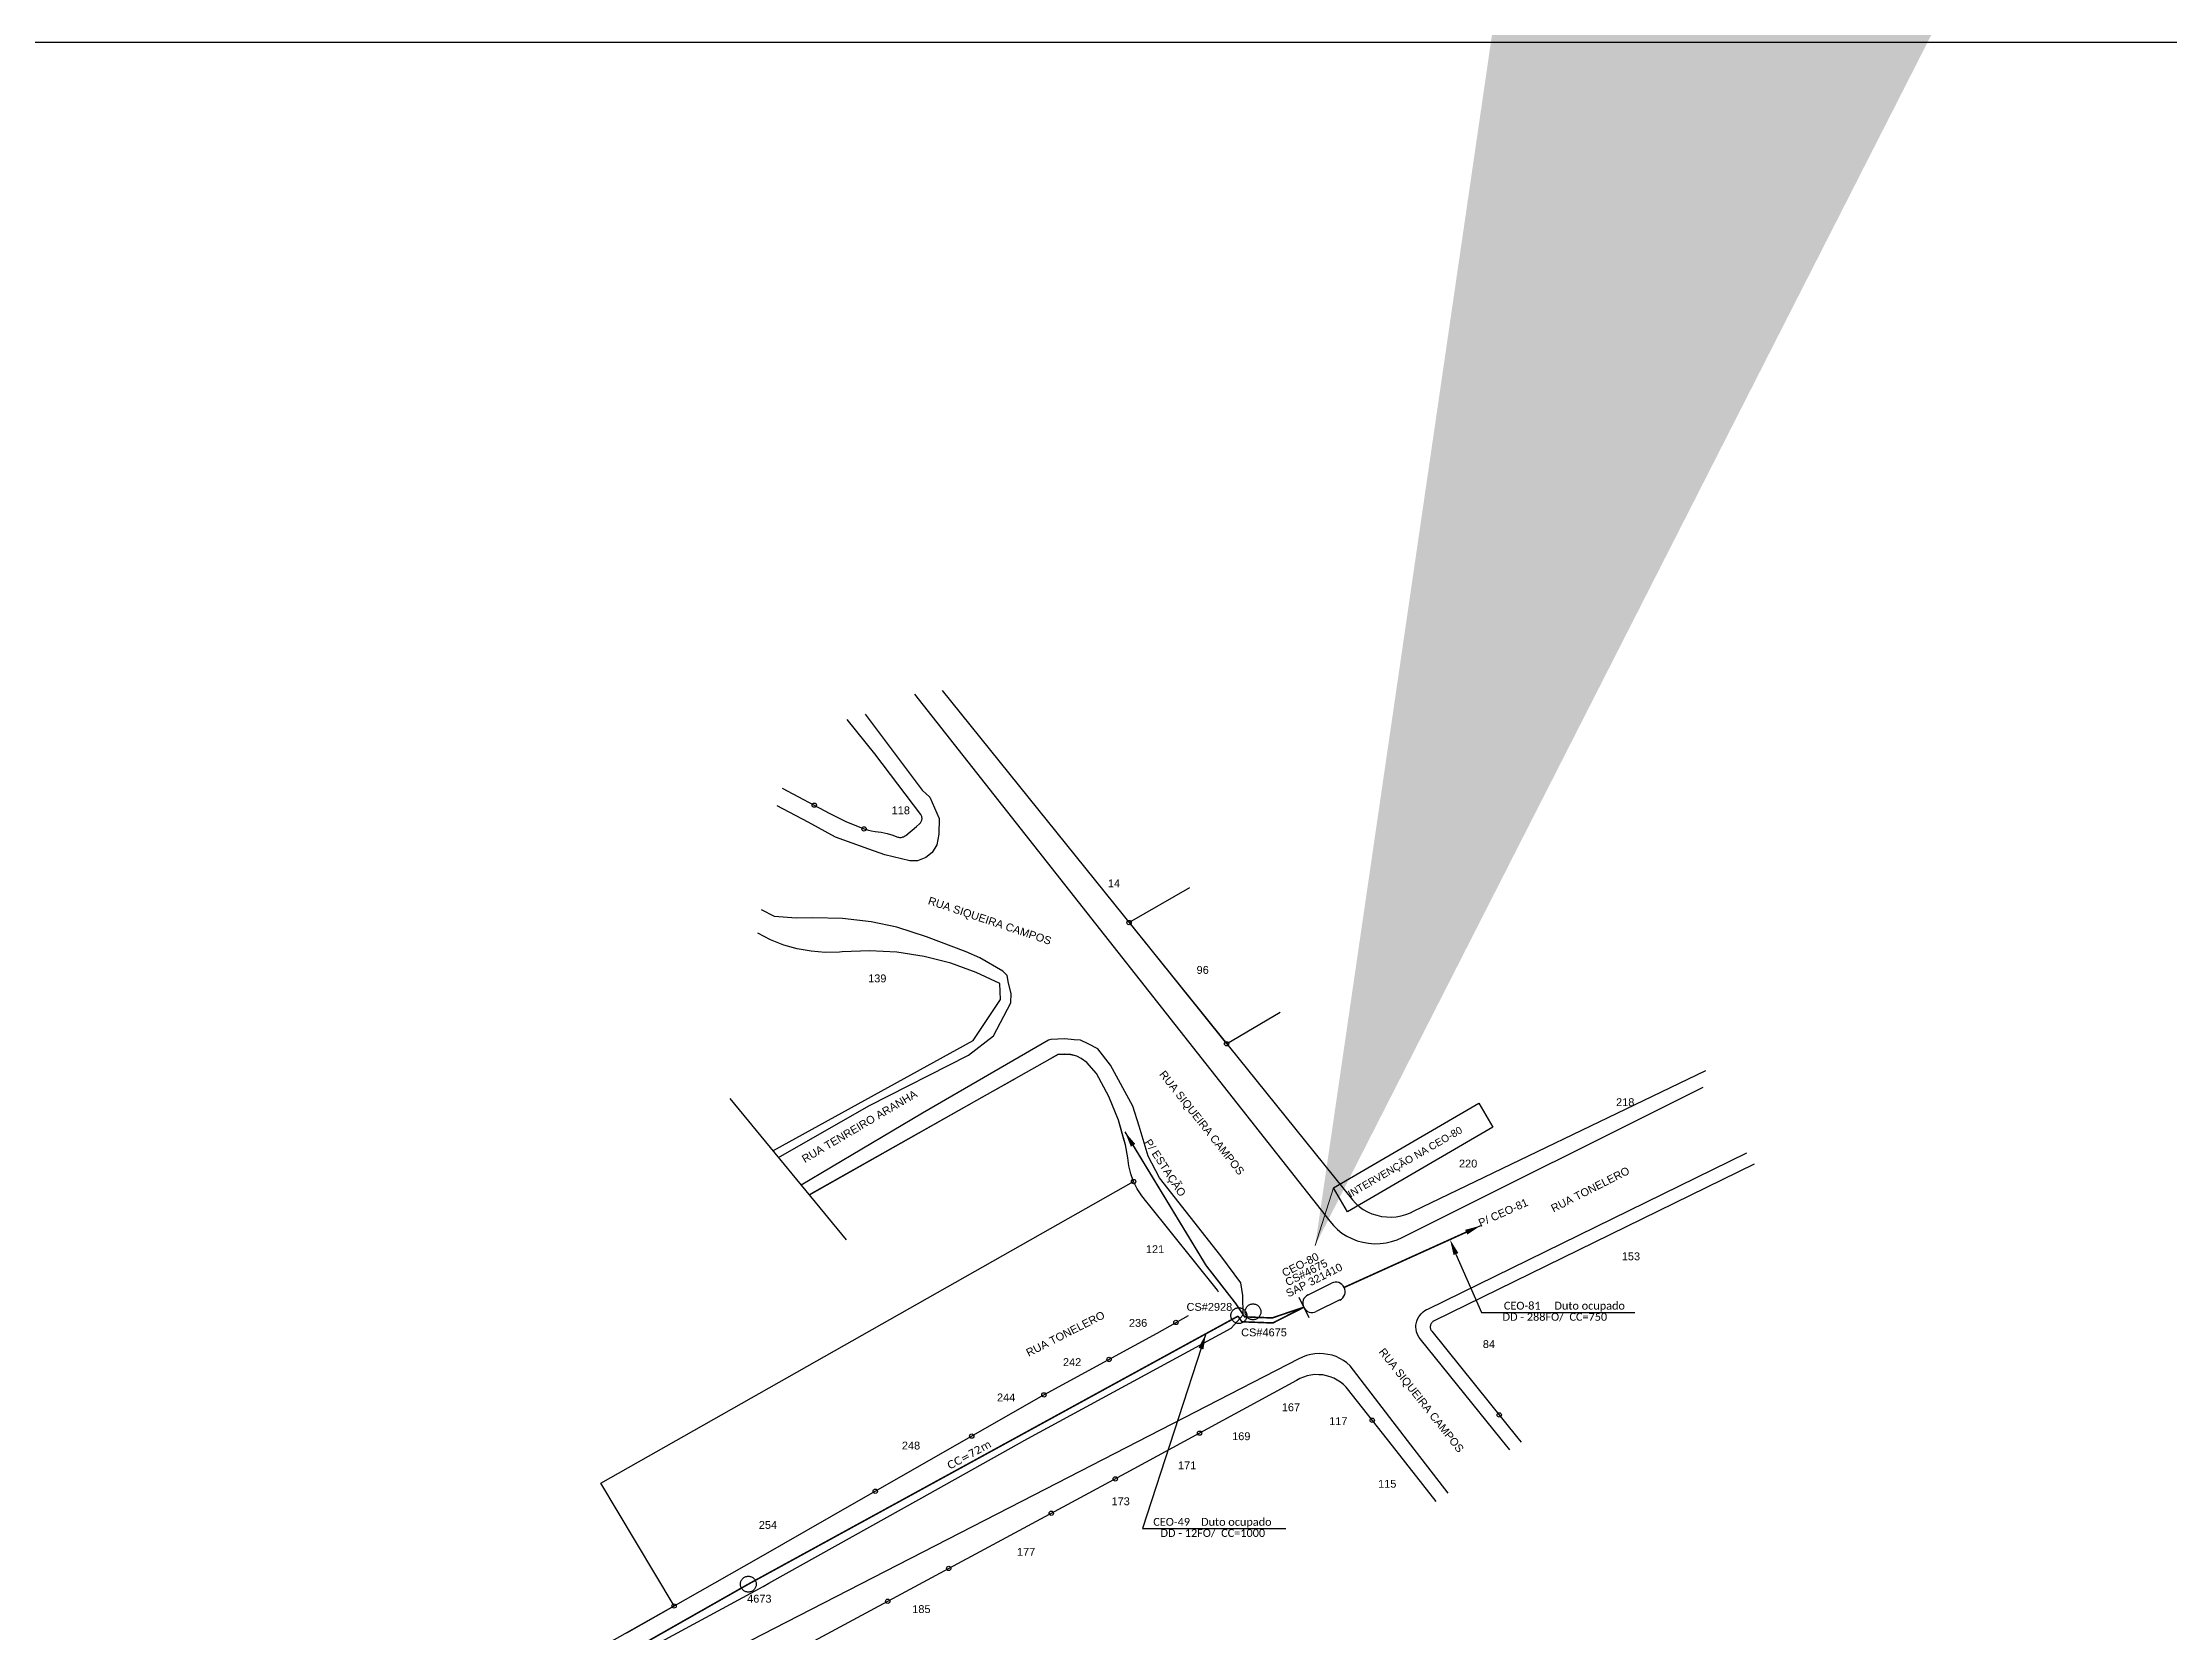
# Model space of a CAD drawing. Header units: metres. Extents: x 10082 to 18317, y -227 to 2742.
# Drawn here: x 10278.9 to 10549.9, y 164.7 to 367.3 of the extents above; entities that cross this region are included whole.
import ezdxf
from ezdxf.enums import TextEntityAlignment as Align

# ---------------------------------------------------------------- set-up
doc = ezdxf.new("R2010")
doc.units = ezdxf.units.M
doc.header["$LTSCALE"] = 0.1
doc.header["$MEASUREMENT"] = 0
doc.linetypes.add('PHANTOM2', pattern=[1.25, 0.625, -0.125, 0.125, -0.125, 0.125, -0.125])
for name, color, linetype in [('10.0-Cartográfico', 252, 'Continuous'), ('10.1-Caixas Subterrâneas', 5, 'Continuous'), ('10.2-Nº Policía', 2, 'Continuous'), ('10.3-Nome das Ruas', 252, 'Continuous'), ('20.5-CEO', 1, 'Continuous'), ('CD a instalar', 1, 'Continuous'), ('E.T.', 7, 'Continuous'), ('label_cabos', 7, 'Continuous')]:
    doc.layers.add(name, color=color, linetype=linetype)
doc.styles.add('ARIAL', font='arial.ttf')
doc.styles.add('siredit', font='verdana.ttf')
doc.styles.get("Standard").update_dxf_attribs({"font": 'arial.ttf'})
doc.dimstyles.new('CC', dxfattribs={"dimtxt": 1, "dimasz": 2, "dimexe": 0.18, "dimexo": 0.0625, "dimgap": 0.09, "dimtad": 0, "dimdec": 0, "dimrnd": 1, "dimzin": 0, "dimdsep": 46, "dimtxsty": 'siredit', "dimblk": 'NONE', "dimcen": 0, "dimse1": 1, "dimse2": 1, "dimsd1": 1, "dimsd2": 1, "dimclrt": 7, "dimadec": 0, "dimazin": 0, "dimtfac": 1, "dimtdec": 0, "dimtofl": 0, "dimtmove": 0, "dimatfit": 3, "dimfxl": 0, "dimtolj": 1, "dimtzin": 0, "dimarcsym": 0})
doc.dimstyles.new('CL', dxfattribs={"dimtxt": 1, "dimasz": 2, "dimexe": 0.18, "dimexo": 0.0625, "dimgap": 0.09, "dimtad": 0, "dimdec": 0, "dimrnd": 1, "dimzin": 0, "dimdsep": 46, "dimtxsty": 'siredit', "dimblk": 'NONE', "dimcen": 0, "dimse1": 1, "dimse2": 1, "dimsd1": 1, "dimsd2": 1, "dimclrt": 7, "dimadec": 0, "dimazin": 0, "dimtfac": 1, "dimtdec": 0, "dimtofl": 0, "dimtmove": 0, "dimatfit": 3, "dimfxl": 0, "dimtolj": 1, "dimtzin": 0, "dimarcsym": 0})
doc.dimstyles.get("Standard").update_dxf_attribs({"dimtxt": 0.18, "dimasz": 0.18, "dimexe": 0.18, "dimexo": 0.0625, "dimgap": 0.09, "dimtad": 0, "dimtih": 1, "dimtoh": 1, "dimdec": 4, "dimzin": 0, "dimdsep": 46, "dimtxsty": 'Standard', "dimcen": 0.09, "dimadec": 0, "dimazin": 0, "dimtfac": 1, "dimtdec": 4, "dimtofl": 0, "dimtmove": 0, "dimatfit": 3, "dimfxl": 0, "dimtolj": 1, "dimtzin": 0, "dimarcsym": 0})

# ---------------------------------------------------------------- blocks, each defined once
blk = doc.blocks.new('DV')
at = {"linetype": 'Continuous'}
blk.add_circle((0, 0), 0.00000275, dxfattribs=at)
blk = doc.blocks.new('MHMZ')
at = {"linetype": 'PHANTOM2'}
blk.add_circle((0, 0), 0.0000101, dxfattribs=at)
blk = doc.blocks.new('_None')
blk = doc.blocks.new('*U37')
at = {"color": 3}
blk.add_lwpolyline([(0.0000405, 0.000041), (0.0001936, 0.000041), (0.0001936, 0.0000158), (0.0000405, 0.0000158)], close=True, dxfattribs=at)
at = {"color": 3, "style": 'ARIAL'}
blk.add_attdef('SERVIÇO_EM_EMENDA_EXIST', text='', height=0.00000666, dxfattribs=at).set_placement((0.0001321, 0.0000254), align=Align.RIGHT)
blk.add_attdef('FID', (0.0001344, 0.0000254), '', height=0.00000666, dxfattribs=at)
at = {"color": 3}
blk.add_leader([(-0.0000002, 0.0000042), (0.0000405, 0.000041)], dimstyle='CL', override={"dimgap": 0.09, "dimtad": 0}, dxfattribs=at)

msp = doc.modelspace()

# ---------------------------------------------------------------- linework, layer by layer
for points in [[(10081.8, -226.73), (10920.37, -226.73), (10920.37, 367.27), (10081.8, 367.27), (10081.8, -226.73)], [(10366.47, 232.72), (10381.29, 214.74)]]:
    msp.add_lwpolyline(points)
at = {"layer": '10.0-Cartográfico'}
for points in [[(10393.54, 284.7), (10445.82, 219.81), (10446.24, 219.36), (10446.69, 218.96), (10447.19, 218.61), (10447.73, 218.31), (10448.3, 218.05), (10448.9, 217.86), (10449.51, 217.72), (10450.14, 217.65), (10450.77, 217.63), (10451.4, 217.68), (10452.02, 217.79), (10452.63, 217.95), (10453.21, 218.18), (10453.61, 218.37), (10490.83, 236.29)], [(10389.98, 284.27), (10442.95, 217.09), (10443.4, 216.55), (10443.91, 216.05), (10444.47, 215.6), (10445.08, 215.21), (10445.74, 214.88), (10446.43, 214.61), (10447.13, 214.42), (10447.86, 214.3), (10448.61, 214.23), (10449.35, 214.25), (10450.09, 214.34), (10450.81, 214.5), (10451.5, 214.73), (10452.17, 215.02), (10452.32, 215.1), (10490.5, 234.2)], [(10383.73, 281.72), (10390.99, 272.02), (10391.94, 271.11), (10393.14, 268.42), (10393.11, 266.41), (10392.84, 265.05), (10392.26, 264.07), (10391.45, 263.46), (10390.4, 263.02), (10389.41, 263.01), (10386.24, 263.78), (10384.18, 264.52), (10379.94, 266.04), (10376.46, 267.95), (10372.5, 270.03)], [(10373.13, 272.26), (10379.23, 269.06), (10381.34, 267.97), (10383.57, 267.09), (10384.12, 266.91), (10384.54, 266.82), (10384.97, 266.76), (10385.76, 266.68), (10386.52, 266.52), (10387.26, 266.29), (10387.77, 266.08), (10387.88, 266.05), (10387.98, 266.02), (10388.09, 266.01), (10388.19, 266.01), (10388.3, 266.01), (10388.41, 266.03), (10388.51, 266.06), (10388.61, 266.09), (10388.71, 266.14), (10388.79, 266.2), (10388.88, 266.26), (10390.26, 267.4), (10390.64, 267.72), (10390.7, 267.77), (10390.76, 267.84), (10390.82, 267.93), (10390.87, 268.01), (10390.91, 268.1), (10390.93, 268.19), (10390.95, 268.28), (10390.96, 268.37), (10390.96, 268.47), (10390.95, 268.56), (10390.92, 268.65), (10390.89, 268.74), (10390.84, 268.83), (10390.79, 268.91), (10384.95, 276.64), (10381.43, 281.02)], [(10425.06, 259.56), (10417.34, 255.16), (10429.78, 239.71)], [(10372.67, 225.2), (10384.18, 231.79), (10396.88, 238.24), (10400.08, 240.73), (10402.27, 244.94), (10402.3, 246.1), (10401.99, 247.44), (10401.81, 248.43), (10401.26, 248.97), (10398.33, 250.64), (10396.58, 251.42), (10391.53, 253.34), (10387.74, 254.58), (10384.46, 255.24), (10380.81, 255.66), (10377.04, 255.74), (10374.91, 255.71), (10372.14, 255.91), (10370.52, 256.76)], [(10371.94, 226.09), (10397.49, 240.11), (10400.97, 245.37), (10400.86, 247.38), (10397.88, 248.81), (10394.61, 249.99), (10391.23, 250.85), (10387.77, 251.37), (10384.27, 251.56), (10380.77, 251.41), (10380.43, 251.39), (10378.63, 251.35), (10376.83, 251.49), (10375.05, 251.81), (10373.33, 252.29), (10371.66, 252.94), (10370.03, 253.8)], [(10429.78, 239.71), (10436.61, 243.75)], [(10407.07, 240.15), (10391, 230.85), (10375.55, 221.71)], [(10430.37, 203.49), (10431.89, 205.18), (10431.86, 207.62), (10431.58, 209.25), (10429.02, 212.71), (10421.22, 222.62), (10419.8, 225.4), (10418.62, 229.22), (10417.83, 231.78), (10415, 236.98), (10413.37, 239.07), (10412.14, 239.69), (10411.14, 240.16), (10410.36, 240.2), (10409.15, 240.33), (10407.38, 240.26), (10407.07, 240.15)], [(10352.12, 180.24), (10350.03, 183.74), (10417.91, 222.15), (10417.57, 223.14), (10417.33, 224.14), (10417.2, 225.17), (10416.88, 226.83), (10416.68, 227.53), (10416, 229.97), (10414.76, 233.01), (10413.18, 235.91), (10411.97, 237.31), (10411.26, 237.83), (10410.67, 238.12), (10409.9, 238.32), (10408.27, 238.34), (10407.38, 237.84)], [(10407.23, 237.75), (10376.59, 220.45)], [(10411.97, 237.31), (10411.26, 237.83), (10410.69, 238.13), (10409.92, 238.34), (10409.15, 238.39), (10408.29, 238.35), (10407.23, 237.75)], [(10428.73, 208.06), (10428.69, 208.14), (10428.65, 208.23), (10428.6, 208.31), (10419.84, 219.29), (10419.62, 219.51), (10418.96, 220.34), (10418.39, 221.23), (10417.93, 222.16), (10417.57, 223.14), (10417.33, 224.14), (10417.2, 225.17), (10416.88, 226.83), (10416, 229.97), (10414.76, 233.01), (10413.18, 235.91), (10412.58, 236.61), (10411.97, 237.31)], [(10402.82, 235.26), (10398.89, 233.04), (10376.59, 220.44)], [(10454.44, 202.11), (10454.3, 202.3), (10454.14, 202.59), (10454.06, 202.81), (10453.99, 203.01), (10453.92, 203.35), (10453.91, 203.59), (10453.91, 203.86), (10453.98, 204.19), (10454.03, 204.36), (10454.11, 204.62), (10454.29, 204.93), (10454.41, 205.1), (10454.58, 205.31), (10454.83, 205.55), (10455.05, 205.71), (10455.27, 205.85), (10455.41, 205.91), (10496.07, 225.8)], [(10497.02, 224.36), (10456.21, 204.41), (10456.12, 204.35), (10456.04, 204.29), (10455.97, 204.22), (10455.91, 204.15), (10455.85, 204.07), (10455.8, 203.99), (10455.77, 203.89), (10455.75, 203.8), (10455.73, 203.71), (10455.73, 203.61), (10455.73, 203.52), (10455.75, 203.42), (10455.78, 203.33), (10455.81, 203.25), (10455.86, 203.16), (10455.92, 203.08)], [(10382.62, 181.35), (10406.5, 194.98), (10420.92, 202.85), (10424.92, 205.09)], [(10390.56, 181.65), (10404.45, 189.4), (10430.37, 203.49)], [(10464.75, 189.34), (10454.44, 202.11)], [(10455.92, 203.08), (10466.89, 189.48)], [(10453.27, 188.62), (10445.53, 198.67), (10445.51, 198.68), (10445.11, 199.04), (10444.68, 199.35), (10444.22, 199.63), (10443.73, 199.85), (10443.21, 200.02), (10442.68, 200.14), (10442.13, 200.22), (10441.59, 200.24), (10441.04, 200.2), (10440.49, 200.12), (10439.97, 199.98), (10439.46, 199.79), (10438.97, 199.55), (10405.2, 182.2)], [(10450.9, 188.47), (10445.19, 195.74), (10445.01, 195.95), (10444.67, 196.29), (10444.3, 196.6), (10443.88, 196.87), (10443.45, 197.1), (10442.99, 197.28), (10442.51, 197.42), (10442.02, 197.52), (10441.52, 197.55), (10441.03, 197.56), (10440.53, 197.5), (10440.03, 197.4), (10439.57, 197.25), (10439.11, 197.07), (10438.68, 196.83), (10417.96, 185.55), (10412.22, 182.46)], [(10456.48, 181.38), (10450.9, 188.47)], [(10458.02, 182.46), (10453.27, 188.62)], [(10465.87, 187.97), (10464.75, 189.34)], [(10466.89, 189.48), (10467.3, 188.97)], [(10412.22, 182.46), (10370.44, 160), (10317.48, 131.48), (10294.44, 118.4), (10288.7, 115.13), (10288.63, 115.09), (10288.55, 115.04), (10288.48, 114.96), (10288.42, 114.89), (10288.36, 114.82), (10288.31, 114.73), (10288.27, 114.65), (10288.24, 114.56), (10288.24, 114.46), (10288.23, 114.37), (10288.23, 114.27), (10288.25, 114.18), (10288.27, 114.09), (10288.31, 114), (10288.36, 113.92), (10288.41, 113.84), (10290.94, 110.6), (10298.36, 101.82)], [(10371.42, 170.97), (10390.56, 181.65)], [(10405.2, 182.2), (10373.7, 166.01)], [(10359.38, 168.08), (10352.12, 180.24)], [(10370.15, 174.23), (10382.62, 181.35)], [(10353.36, 164.65), (10370.15, 174.23)], [(10346.77, 157.63), (10370.73, 170.58), (10371.42, 170.97)], [(10282.83, 124.91), (10359.38, 168.08)], [(10373.7, 166.01), (10347.89, 152.75), (10347.87, 152.73), (10285.6, 119.09), (10285.29, 118.95), (10285.01, 118.76), (10284.74, 118.55), (10284.5, 118.32), (10284.29, 118.07), (10284.11, 117.8), (10283.95, 117.5), (10283.84, 117.21), (10283.76, 116.89), (10283.71, 116.57), (10283.7, 116.26), (10283.72, 115.93), (10283.78, 115.62), (10283.89, 115.31), (10284.02, 115.01), (10284.18, 114.73), (10284.37, 114.46), (10284.59, 114.22), (10284.66, 114.15), (10296.14, 100.47)]]:
    msp.add_lwpolyline(points, dxfattribs=at)
at = {"layer": '20.5-CEO', "color": 5}
for p, q in [((10440.15, 207.73), (10443.16, 209.21)), ((10444.22, 207.07), (10441.2, 205.58))]:
    msp.add_line(p, q, dxfattribs=at)
msp.add_lwpolyline([(10438.96, 207.42), (10440.24, 204.83)], dxfattribs=at)
for centre, start, end in [((10443.69, 208.14), 296.2121, 116.2121), ((10440.68, 206.66), 116.2121, 296.2121)]:
    msp.add_arc(centre, 1.2, start, end, dxfattribs=at)
at = {"layer": 'CD a instalar', "color": 5, "linetype": 'ByBlock', "const_width": 0.2}
for points in [[(10417.84, 226.81), (10427.17, 211.45), (10430.95, 206.6), (10432.07, 204.92), (10435.57, 204.78), (10439.6, 206.13), (10439.6, 206.13)], [(10444.76, 208.67), (10460.32, 215.71)]]:
    msp.add_lwpolyline(points, dxfattribs=at)
at = {"layer": 'CD a instalar', "color": 1, "linetype": 'ByBlock', "const_width": 0.2}
for points in [[(10431.23, 205.02), (10431.72, 204.29), (10435.67, 204.14), (10439.6, 206.13)], [(10431.24, 205.01), (10368.82, 170.86)], [(10282.38, 121.8), (10368.82, 170.86)]]:
    msp.add_lwpolyline(points, dxfattribs=at)
at = {"layer": 'label_cabos', "color": 5}
msp.add_lwpolyline([(10459.01, 212.92), (10462.28, 205.49), (10481.79, 205.49)], dxfattribs=at)
msp.add_solid([(10458.7, 212.79), (10458.25, 214.77), (10459.32, 213.05)], dxfattribs=at)

# ---------------------------------------------------------------- block references
at = {"color": 0, "lineweight": 0, "xscale": 139999.9999999563, "yscale": 139999.9999999556, "zscale": 139999.9999999563, "rotation": 30.23600984843102}
msp.add_blockref('*U37', (10441.39, 213.53), dxfattribs=at).add_auto_attribs({'SERVIÇO_EM_EMENDA_EXIST': 'INTERVENÇÃO NA', 'FID': 'CEO-80'})
at = {"layer": '10.0-Cartográfico', "xscale": 100000, "yscale": 100000, "zscale": 100000}
for p in [(10377.22, 270.11), (10383.57, 267.09), (10417.34, 255.16), (10429.78, 239.71), (10417.93, 222.16), (10423.32, 204.2), (10414.79, 199.5), (10406.5, 194.98), (10464.52, 192.42), (10397.29, 189.72), (10426.33, 190.1), (10448.33, 191.74), (10415.58, 184.27), (10384.99, 182.7), (10407.43, 179.89), (10394.36, 172.86), (10359.37, 168.08), (10386.59, 168.68)]:
    msp.add_blockref('DV', p, dxfattribs=at)
at = {"layer": '10.1-Caixas Subterrâneas', "xscale": 100000, "yscale": 100000, "zscale": 100000}
for p in [(10431.34, 205.08), (10433.14, 205.56), (10368.82, 170.86)]:
    msp.add_blockref('MHMZ', p, dxfattribs=at)

# ---------------------------------------------------------------- texts
at = {"color": 7, "insert": (10396.96, 187.35), "char_height": 1, "attachment_point": 5, "rotation": 28.6864, "style": 'siredit'}
msp.add_mtext('CC=72m', dxfattribs=at)
at = {"layer": '10.1-Caixas Subterrâneas', "color": 3}
for s, rotation, p in [('P/ ESTAÇÃO', 303.0105, (10419.25, 227.16)), ('P/ CEO-81', 24.3355, (10462.15, 216.36))]:
    msp.add_text(s, height=1, rotation=rotation, dxfattribs=at).set_placement(p)
at = {"layer": '10.1-Caixas Subterrâneas', "color": 0}
for s, p in [('CEO-80', (10437.14, 209.98)), ('CS#4675', (10437.56, 208.8)), ('SAP 321410', (10437.66, 207.38))]:
    msp.add_text(s, height=1, rotation=26.8968, dxfattribs=at).set_placement(p)
at = {"layer": '10.1-Caixas Subterrâneas'}
for s, p in [('CS#2928', (10424.67, 205.69)), ('CS#4675', (10431.63, 202.44)), ('4673', (10368.67, 168.51))]:
    msp.add_text(s, height=1, dxfattribs=at).set_placement(p)
at = {"layer": '10.2-Nº Policía', "color": 7}
for s, p in [('118', (10387.09, 268.95)), ('14', (10414.65, 259.65)), ('96', (10425.95, 248.62)), ('139', (10384.09, 247.54)), ('218', (10479.41, 231.77)), ('220', (10459.39, 223.95)), ('121', (10419.49, 213.04)), ('153', (10480.14, 212.13)), ('236', (10417.33, 203.65)), ('84', (10462.43, 200.95)), ('242', (10408.92, 198.65)), ('244', (10400.51, 194.15)), ('167', (10436.81, 192.9)), ('169', (10430.48, 189.21)), ('117', (10442.84, 191.13)), ('248', (10388.39, 188.02)), ('171', (10423.58, 185.49)), ('173', (10415.11, 180.92)), ('115', (10449.08, 183.15)), ('254', (10370.16, 177.91)), ('177', (10403.06, 174.48)), ('185', (10389.71, 167.18))]:
    msp.add_text(s, height=1, dxfattribs=at).set_placement(p)
at = {"layer": '10.3-Nome das Ruas'}
for s, rotation, p in [('RUA SIQUEIRA CAMPOS', 341.4682, (10391.64, 257.53)), ('RUA SIQUEIRA CAMPOS', 308.2955, (10421.14, 235.8)), ('RUA TENREIRO ARANHA', 30.5669, (10376.02, 224.5)), ('RUA TONELERO', 26.9766, (10471.43, 218.21)), ('RUA TONELERO', 26.9766, (10404.54, 199.82)), ('RUA SIQUEIRA CAMPOS', 308.2955, (10449.11, 200.44))]:
    msp.add_text(s, height=1, rotation=rotation, dxfattribs=at).set_placement(p)
at = {"layer": 'E.T.', "color": 7, "char_height": 1, "width": 17.9591, "attachment_point": 1}
for s, insert in [('{\\fCalibri|b0|i0|c0|p34;CEO-81     Duto ocupado}', (10465.11, 206.84)), ('{\\fCalibri|b0|i0|c0|p34;DD - 288FO/  CC=750}', (10464.94, 205.42)), ('\\fCalibri|b0|i0|c0|p34;CEO-49    Duto ocupado', (10420.43, 179.3)), ('\\fCalibri|b0|i0|c0|p34;DD - 12FO/  CC=1000', (10421.35, 177.88))]:
    msp.add_mtext(s, dxfattribs=dict(at, insert=insert))

# ---------------------------------------------------------------- leaders
msp.add_leader([(10427.13, 202.77), (10419.04, 177.95), (10437.31, 177.95)], dimstyle='Standard', override={"dimasz": 2})
at = {"layer": 'E.T.', "color": 5}
for points in [[(10416.82, 228.48), (10418.97, 224.94)], [(10462.14, 216.53), (10458.37, 214.82)]]:
    msp.add_leader(points, dimstyle='CC', override={"dimgap": 0.09, "dimtad": 0}, dxfattribs=at)

doc.saveas('drawing.dxf')
